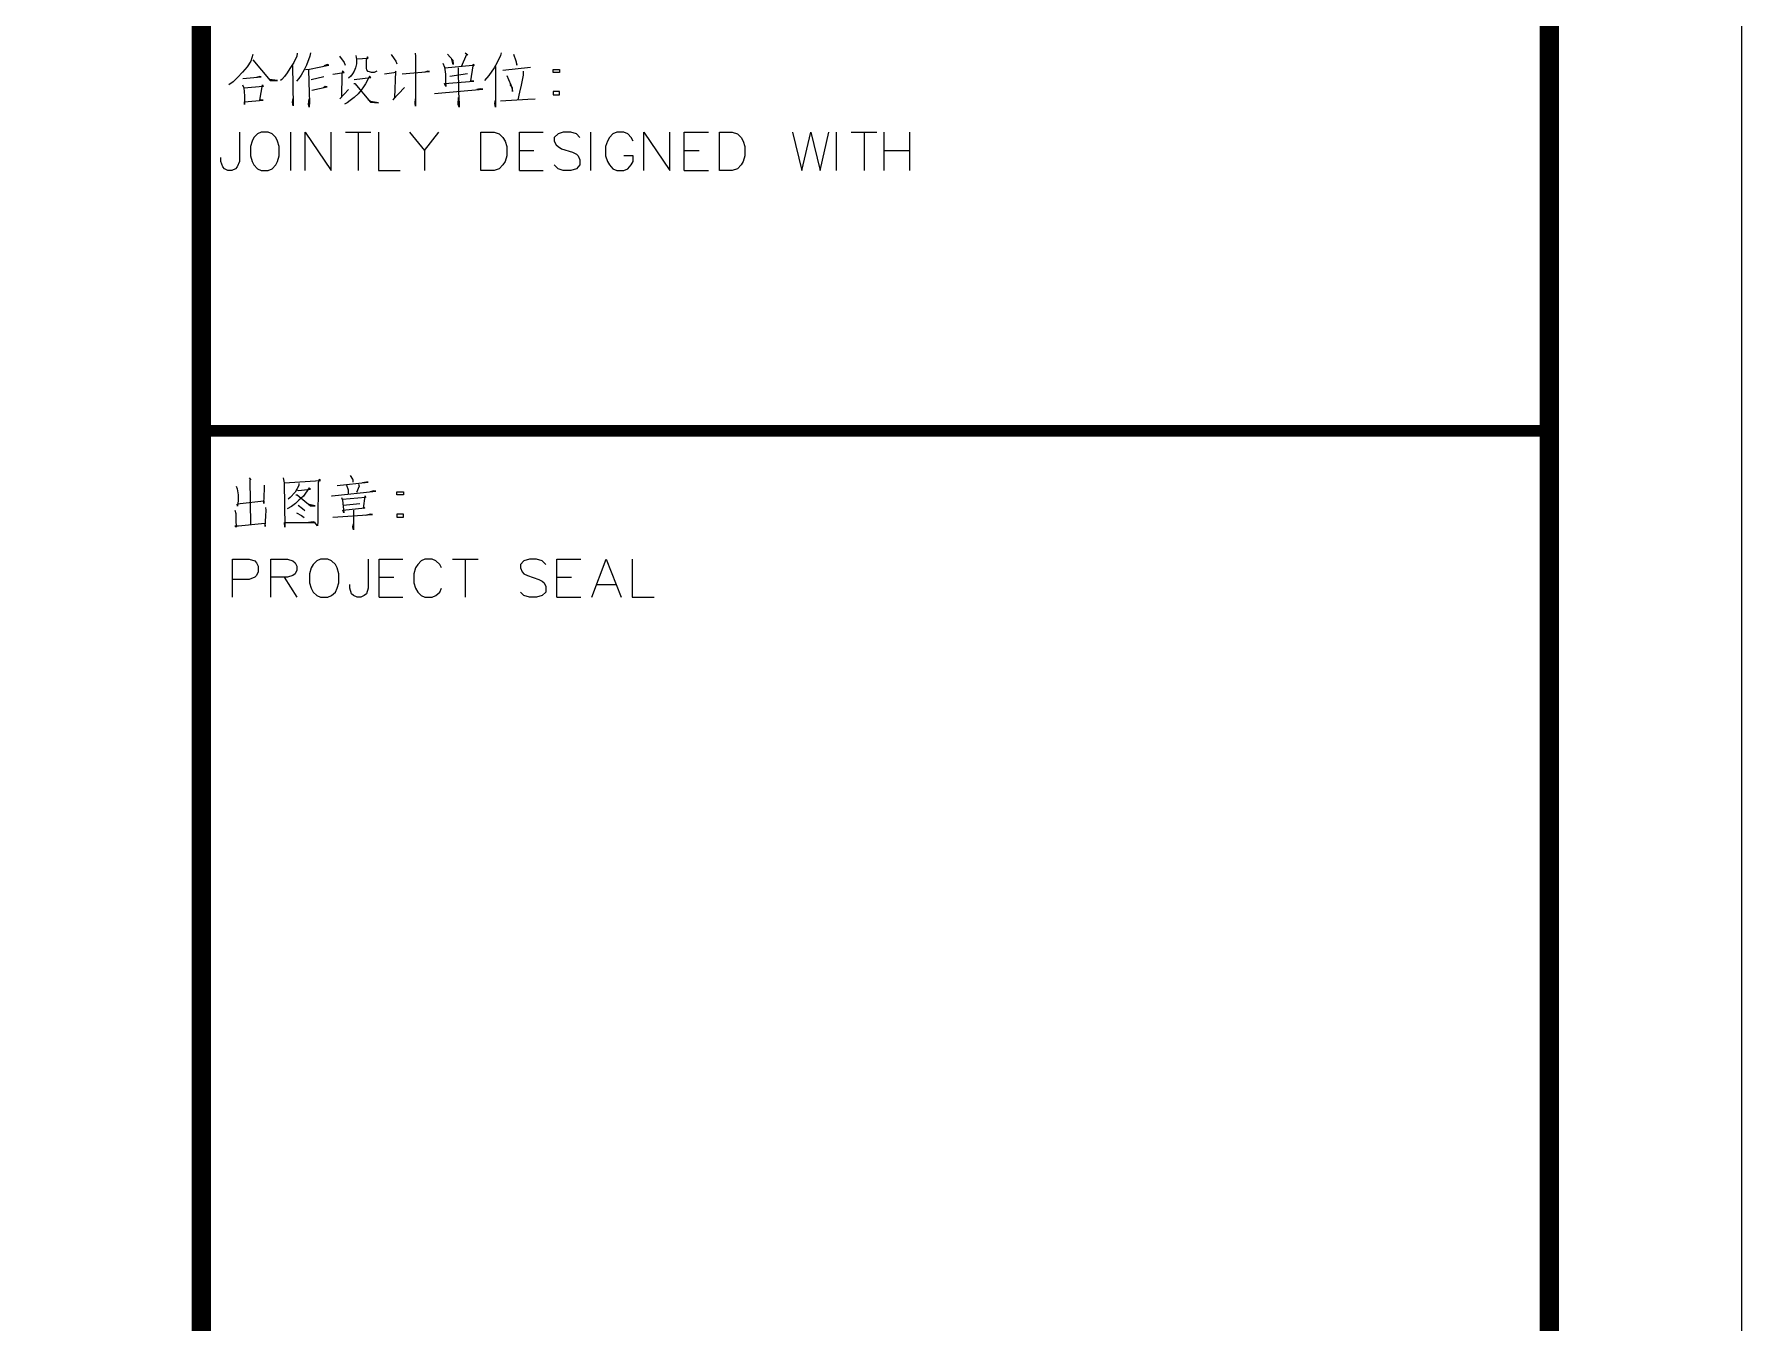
# Model space of a CAD drawing. Extents: x 1417642 to 3570900, y 124798 to 1191112.
# Drawn here: x 1605041 to 1618342, y 613964 to 624007 of the extents above; entities that cross this region are included whole.
import ezdxf

# ---------------------------------------------------------------- set-up
doc = ezdxf.new("R2010")
doc.units = 0
doc.header["$LTSCALE"] = 1000
doc.header["$MEASUREMENT"] = 0
doc.layers.add('PUB_TITLE', color=4, linetype='CONTINUOUS')
doc.layers.add('图戳', color=211, linetype='CONTINUOUS')

msp = doc.modelspace()

# ---------------------------------------------------------------- linework, layer by layer
at = {"layer": 'PUB_TITLE'}
msp.add_lwpolyline([(1417642.3, 507748.4), (1618342.3, 507748.4), (1618342.3, 633898.4), (1417642.3, 633898.4)], close=True, dxfattribs=at)
at = {"layer": 'PUB_TITLE', "const_width": 150}
msp.add_lwpolyline([(1421392.3, 509248.4), (1616842.3, 509248.4), (1616842.3, 632398.4), (1421392.3, 632398.4)], close=True, dxfattribs=at)
at = {"layer": '图戳'}
msp.add_line((1616842.3, 509248.4), (1616842.3, 632398.4), dxfattribs=at)
for points, const_width in [([(1606342.3, 632398.4), (1606342.3, 509248.4)], 150), ([(1606342.3, 620915.9), (1616842.3, 620915.9)], 90)]:
    msp.add_lwpolyline(points, dxfattribs=dict(at, const_width=const_width))
for points in [[(1606745.3, 623847.5), (1606728.3, 623796.2), (1606700.9, 623751.9), (1606663.4, 623710.9), (1606625.8, 623669.9), (1606591.7, 623635.8), (1606557.5, 623611.9)], [(1607090.2, 623857.7), (1607086.8, 623833.8), (1607062.9, 623786), (1607032.1, 623738.2), (1607011.6, 623704.1), (1606991.2, 623676.7), (1606970.7, 623652.8), (1606960.4, 623646)], [(1607192.6, 623861.1), (1607189.2, 623833.8), (1607161.9, 623765.5), (1607144.8, 623728), (1607120.9, 623687), (1607103.8, 623659.7), (1607083.4, 623639.2)], [(1607547.7, 623840.6), (1607551.1, 623809.9), (1607551.1, 623775.8), (1607544.3, 623745), (1607534, 623717.7), (1607520.4, 623697.2), (1607506.7, 623680.2), (1607489.7, 623663.1)], [(1607820.9, 623847.5), (1607844.8, 623813.3), (1607858.4, 623796.2), (1607865.2, 623775.8)], [(1608008.6, 623857.7), (1608012.1, 623833.8), (1608012.1, 623444.6), (1608008.6, 623468.5), (1608012.1, 623502.6)], [(1608261.3, 623850.9), (1608302.3, 623803.1), (1608305.7, 623768.9), (1608295.5, 623809.9)], [(1608397.9, 623861.1), (1608418.4, 623844), (1608408.1, 623847.5), (1608367.2, 623751.9)], [(1608677.9, 623861.1), (1608674.4, 623840.6), (1608643.7, 623779.2), (1608623.2, 623745), (1608582.3, 623683.6), (1608548.1, 623646)], [(1608773.5, 623850.9), (1608793.9, 623799.7), (1608800.8, 623765.5), (1608797.4, 623792.8)], [(1606745.3, 623806.5), (1606878.5, 623646), (1606936.5, 623646), (1606875.1, 623652.8), (1606851.2, 623680.2)], [(1607052.6, 623762.1), (1607059.4, 623448), (1607052.6, 623475.3), (1607059.4, 623506)], [(1607155.1, 623731.4), (1607185.8, 623734.8), (1607336, 623765.5), (1607325.8, 623768.9), (1607298.5, 623758.7)], [(1607179, 623728), (1607182.4, 623547), (1607185.8, 623478.7), (1607182.4, 623437.7), (1607179, 623458.2), (1607182.4, 623502.6)], [(1607366.7, 623693.8), (1607455.5, 623707.5), (1607441.9, 623721.1), (1607438.4, 623693.8), (1607435, 623516.3), (1607421.4, 623502.6), (1607489.7, 623574.3)], [(1607418, 623833.8), (1607455.5, 623786), (1607462.3, 623765.5)], [(1607554.5, 623813.3), (1607643.3, 623820.1), (1607636.5, 623830.4), (1607626.2, 623803.1), (1607626.2, 623779.2), (1607626.2, 623758.7), (1607626.2, 623738.2), (1607629.6, 623728), (1607636.5, 623717.7), (1607650.1, 623714.3), (1607667.2, 623710.9), (1607691.1, 623710.9), (1607701.4, 623714.3), (1607711.6, 623721.1)], [(1607769.6, 623697.2), (1607861.8, 623710.9), (1607855, 623717.7), (1607848.2, 623509.4), (1607834.5, 623495.8), (1607926.7, 623591.4)], [(1607906.2, 623697.2), (1608121.3, 623714.3), (1608107.7, 623717.7), (1608083.8, 623710.9)], [(1608223.7, 623779.2), (1608237.4, 623748.4), (1608244.2, 623693.8), (1608244.2, 623635.8), (1608247.7, 623598.2), (1608237.4, 623622.1), (1608466.2, 623639.2), (1608442.3, 623642.6), (1608459.3, 623758.7), (1608469.6, 623765.5), (1608459.3, 623768.9), (1608455.9, 623762.1), (1608240.8, 623741.6)], [(1608343.3, 623745), (1608346.7, 623557.2), (1608350.1, 623461.6), (1608350.1, 623437.7), (1608343.3, 623458.2), (1608346.7, 623512.9)], [(1608633.5, 623755.3), (1608633.5, 623437.7), (1608630.1, 623465.1), (1608633.5, 623492.4)], [(1608691.5, 623724.5), (1608906.6, 623748.4)], [(1608848.6, 623717.7), (1608848.6, 623687), (1608834.9, 623608.5), (1608821.3, 623553.8), (1608807.6, 623495.8)], [(1609132, 623731.4), (1609132, 623707.5), (1609084.2, 623707.5), (1609084.2, 623731.4), (1609132, 623731.4), (1609132, 623731.4)], [(1606663.4, 623611.9), (1606673.6, 623588), (1606680.5, 623526.5), (1606680.5, 623458.2), (1606680.5, 623478.7), (1606823.9, 623492.4), (1606800, 623492.4), (1606820.4, 623611.9), (1606823.9, 623598.2), (1606673.6, 623584.6)], [(1606666.8, 623659.7), (1606810.2, 623673.3), (1606800, 623676.7), (1606772.6, 623669.9)], [(1607199.4, 623652.8), (1607298.5, 623676.7)], [(1607202.9, 623570.9), (1607322.4, 623594.8), (1607308.7, 623598.2), (1607295, 623588)], [(1607534, 623652.8), (1607663.8, 623669.9), (1607653.5, 623680.2), (1607639.9, 623652.8), (1607622.8, 623618.7), (1607605.7, 623594.8), (1607588.7, 623570.9), (1607564.8, 623540.2), (1607534, 623512.9), (1607503.3, 623489), (1607479.4, 623471.9), (1607458.9, 623461.6)], [(1607530.6, 623622.1), (1607537.5, 623622.1), (1607660.4, 623475.3), (1607721.8, 623471.9), (1607660.4, 623482.1), (1607643.3, 623495.8)], [(1608158.9, 623543.6), (1608534.5, 623577.7), (1608514, 623581.1), (1608490.1, 623574.3)], [(1608278.4, 623680.2), (1608415, 623700.6)], [(1608722.2, 623683.6), (1608735.9, 623652.8), (1608753, 623611.9), (1608763.2, 623581.1), (1608766.6, 623560.7), (1608766.6, 623588), (1608749.6, 623615.3)], [(1608674.4, 623485.5), (1608886.1, 623499.2), (1608944.2, 623502.6)], [(1609084.2, 623560.7), (1609084.2, 623533.3), (1609132, 623533.3), (1609132, 623560.7), (1609084.2, 623560.7), (1609084.2, 623560.7)], [(1606639.5, 623243.1), (1606639.5, 623014.4), (1606622.4, 622973.4), (1606608.8, 622956.3), (1606581.4, 622942.7), (1606550.7, 622942.7), (1606523.4, 622956.3), (1606509.7, 622973.4), (1606496.1, 623014.4), (1606496.1, 623045.1)], [(1606810.2, 623243.1), (1606779.5, 623229.5), (1606752.2, 623202.1), (1606738.5, 623171.4), (1606724.8, 623130.4), (1606724.8, 623058.7), (1606738.5, 623014.4), (1606752.2, 622987), (1606779.5, 622956.3), (1606810.2, 622942.7), (1606864.8, 622942.7), (1606895.6, 622956.3), (1606922.9, 622987), (1606936.5, 623014.4), (1606950.2, 623058.7), (1606950.2, 623130.4), (1606936.5, 623171.4), (1606922.9, 623202.1), (1606895.6, 623229.5), (1606864.8, 623243.1), (1606810.2, 623243.1), (1606810.2, 623243.1)], [(1607039, 622942.7), (1607039, 623243.1)], [(1607151.6, 622942.7), (1607151.6, 623243.1), (1607353.1, 622942.7), (1607353.1, 623243.1)], [(1607465.8, 623243.1), (1607663.8, 623243.1)], [(1607564.8, 623243.1), (1607564.8, 622942.7)], [(1607721.8, 623243.1), (1607721.8, 622942.7), (1607892.6, 622942.7)], [(1607964.3, 623243.1), (1608080.3, 623099.7), (1608193, 623243.1)], [(1608520.8, 622942.7), (1608520.8, 623243.1), (1608623.2, 623243.1), (1608664.2, 623229.5), (1608691.5, 623202.1), (1608708.6, 623171.4), (1608722.2, 623130.4), (1608722.2, 623058.7), (1608708.6, 623014.4), (1608691.5, 622987), (1608664.2, 622956.3), (1608623.2, 622942.7), (1608520.8, 622942.7), (1608520.8, 622942.7)], [(1608821.3, 622942.7), (1608821.3, 623243.1), (1609005.6, 623243.1)], [(1609292.4, 623202.1), (1609265.1, 623229.5), (1609220.7, 623243.1), (1609162.7, 623243.1), (1609121.7, 623229.5), (1609091, 623202.1), (1609091, 623171.4), (1609108.1, 623144.1), (1609121.7, 623130.4), (1609149, 623113.4), (1609234.4, 623086.1), (1609265.1, 623072.4), (1609278.8, 623058.7), (1609292.4, 623028), (1609292.4, 622987), (1609265.1, 622956.3), (1609220.7, 622942.7), (1609162.7, 622942.7), (1609121.7, 622956.3), (1609091, 622987)], [(1609377.8, 622942.7), (1609377.8, 623243.1)], [(1609705.6, 623171.4), (1609691.9, 623202.1), (1609664.6, 623229.5), (1609633.9, 623243.1), (1609579.3, 623243.1), (1609548.5, 623229.5), (1609521.2, 623202.1), (1609507.6, 623171.4), (1609490.5, 623130.4), (1609490.5, 623058.7), (1609507.6, 623014.4), (1609521.2, 622987), (1609548.5, 622956.3), (1609579.3, 622942.7), (1609633.9, 622942.7), (1609664.6, 622956.3), (1609691.9, 622987), (1609705.6, 623014.4), (1609705.6, 623058.7), (1609633.9, 623058.7)], [(1609790.9, 622942.7), (1609790.9, 623243.1), (1609992.4, 622942.7), (1609992.4, 623243.1)], [(1610105.1, 622942.7), (1610105.1, 623243.1), (1610292.9, 623243.1)], [(1610378.2, 622942.7), (1610378.2, 623243.1), (1610477.2, 623243.1), (1610518.2, 623229.5), (1610548.9, 623202.1), (1610562.6, 623171.4), (1610576.3, 623130.4), (1610576.3, 623058.7), (1610562.6, 623014.4), (1610548.9, 622987), (1610518.2, 622956.3), (1610477.2, 622942.7), (1610378.2, 622942.7), (1610378.2, 622942.7)], [(1610948.4, 623243.1), (1611020.1, 622942.7), (1611091.8, 623243.1), (1611163.5, 622942.7), (1611231.8, 623243.1)], [(1611289.9, 622942.7), (1611289.9, 623243.1)], [(1611405.9, 623243.1), (1611604, 623243.1)], [(1611505, 623243.1), (1611505, 622942.7)], [(1611662, 622942.7), (1611662, 623243.1)], [(1611860.1, 623243.1), (1611860.1, 622942.7)], [(1608080.3, 623099.7), (1608080.3, 622942.7)], [(1608821.3, 623099.7), (1608933.9, 623099.7)], [(1610105.1, 623099.7), (1610221.2, 623099.7)], [(1611662, 623099.7), (1611860.1, 623099.7)], [(1608821.3, 622942.7), (1609005.6, 622942.7)], [(1610105.1, 622942.7), (1610292.9, 622942.7)], [(1606714.6, 620549.7), (1606728.3, 620532.6), (1606721.4, 620536), (1606724.8, 620184.3)], [(1606980.9, 620549.7), (1606987.7, 620508.7), (1606994.6, 620163.9), (1606991.2, 620201.4), (1607230.2, 620201.4), (1607213.1, 620204.8), (1607179, 620201.4)], [(1606991.2, 620508.7), (1607271.1, 620529.2), (1607260.9, 620536), (1607254.1, 620508.7), (1607250.7, 620208.2), (1607247.2, 620174.1), (1607226.8, 620201.4)], [(1607400.9, 620488.2), (1607643.3, 620515.5), (1607629.6, 620515.5), (1607598.9, 620508.7)], [(1607503.3, 620566.7), (1607520.4, 620539.4), (1607523.8, 620536), (1607523.8, 620515.5)], [(1606615.6, 620484.8), (1606622.4, 620464.3), (1606629.2, 620416.5), (1606629.2, 620372.1), (1606625.8, 620327.7), (1606622.4, 620344.8), (1606646.3, 620348.2), (1606830.7, 620368.7), (1606830.7, 620348.2), (1606834.1, 620464.3), (1606834.1, 620491.6)], [(1607086.8, 620454.1), (1607100.4, 620450.7), (1607192.6, 620460.9), (1607182.4, 620471.1), (1607138, 620406.3), (1607103.8, 620375.5), (1607076.5, 620348.2), (1607045.8, 620324.3), (1607011.6, 620307.3)], [(1607103.8, 620505.3), (1607103.8, 620488.2), (1607073.1, 620437), (1607035.5, 620396), (1607018.5, 620382.4)], [(1607079.9, 620416.5), (1607090.2, 620416.5), (1607192.6, 620331.2), (1607230.2, 620331.2), (1607192.6, 620338), (1607175.5, 620344.8)], [(1607356.5, 620409.7), (1607363.3, 620409.7), (1607701.4, 620443.8), (1607687.7, 620447.2), (1607657, 620440.4)], [(1607435, 620396), (1607441.9, 620375.5), (1607452.1, 620276.5), (1607445.3, 620297), (1607616, 620314.1), (1607605.7, 620310.7), (1607619.4, 620409.7), (1607622.8, 620396), (1607441.9, 620379)], [(1607472.6, 620491.6), (1607486.2, 620454.1), (1607486.2, 620426.8)], [(1607568.2, 620498.5), (1607571.6, 620484.8), (1607551.1, 620433.6)], [(1607916.5, 620440.4), (1607916.5, 620416.5), (1607865.2, 620416.5), (1607865.2, 620440.4), (1607916.5, 620440.4), (1607916.5, 620440.4)], [(1606605.3, 620297), (1606612.2, 620269.7), (1606612.2, 620218.5), (1606615.6, 620163.9), (1606605.3, 620174.1), (1606632.7, 620174.1), (1606837.5, 620194.6), (1606840.9, 620170.7), (1606844.3, 620249.2), (1606847.8, 620297), (1606844.3, 620317.5)], [(1607083.4, 620276.5), (1607124.3, 620256), (1607144.8, 620239)], [(1607097, 620334.6), (1607131.2, 620310.7), (1607148.2, 620293.6)], [(1607366.7, 620242.4), (1607677.5, 620262.9), (1607660.4, 620266.3), (1607619.4, 620256)], [(1607448.7, 620334.6), (1607578.4, 620348.2)], [(1607527.2, 620297), (1607527.2, 620143.4), (1607523.8, 620167.3), (1607527.2, 620191.2)], [(1607865.2, 620266.3), (1607865.2, 620242.4), (1607916.5, 620242.4), (1607916.5, 620266.3), (1607865.2, 620266.3), (1607865.2, 620266.3)], [(1606584.9, 619617.6), (1606584.9, 619914.6), (1606714.6, 619914.6), (1606759, 619900.9), (1606772.6, 619887.3), (1606786.3, 619860), (1606786.3, 619815.6), (1606772.6, 619788.3), (1606759, 619774.6), (1606714.6, 619757.5), (1606584.9, 619757.5)], [(1606885.3, 619617.6), (1606885.3, 619914.6), (1607015.1, 619914.6), (1607056, 619900.9), (1607073.1, 619887.3), (1607086.8, 619860), (1607086.8, 619829.2), (1607073.1, 619801.9), (1607056, 619788.3), (1607015.1, 619774.6), (1606885.3, 619774.6)], [(1607271.1, 619914.6), (1607243.8, 619900.9), (1607213.1, 619873.6), (1607199.4, 619846.3), (1607185.8, 619801.9), (1607185.8, 619730.2), (1607199.4, 619689.3), (1607213.1, 619658.5), (1607243.8, 619631.2), (1607271.1, 619617.6), (1607329.2, 619617.6), (1607356.5, 619631.2), (1607387.2, 619658.5), (1607400.9, 619689.3), (1607414.5, 619730.2), (1607414.5, 619801.9), (1607400.9, 619846.3), (1607387.2, 619873.6), (1607356.5, 619900.9), (1607329.2, 619914.6), (1607271.1, 619914.6), (1607271.1, 619914.6)], [(1607643.3, 619914.6), (1607643.3, 619689.3), (1607629.6, 619644.9), (1607612.6, 619631.2), (1607585.3, 619617.6), (1607557.9, 619617.6), (1607527.2, 619631.2), (1607513.6, 619644.9), (1607499.9, 619689.3), (1607499.9, 619716.6)], [(1607728.7, 619617.6), (1607728.7, 619914.6), (1607913, 619914.6)], [(1608213.5, 619846.3), (1608199.8, 619873.6), (1608169.1, 619900.9), (1608141.8, 619914.6), (1608083.8, 619914.6), (1608056.4, 619900.9), (1608029.1, 619873.6), (1608012.1, 619846.3), (1607998.4, 619801.9), (1607998.4, 619730.2), (1608012.1, 619689.3), (1608029.1, 619658.5), (1608056.4, 619631.2), (1608083.8, 619617.6), (1608141.8, 619617.6), (1608169.1, 619631.2), (1608199.8, 619658.5), (1608213.5, 619689.3)], [(1608298.9, 619914.6), (1608500.3, 619914.6)], [(1608397.9, 619914.6), (1608397.9, 619617.6)], [(1609026.1, 619873.6), (1608998.8, 619900.9), (1608954.4, 619914.6), (1608899.8, 619914.6), (1608855.4, 619900.9), (1608828.1, 619873.6), (1608828.1, 619846.3), (1608841.8, 619815.6), (1608855.4, 619801.9), (1608882.7, 619788.3), (1608971.5, 619757.5), (1608998.8, 619743.9), (1609012.5, 619730.2), (1609026.1, 619702.9), (1609026.1, 619658.5), (1608998.8, 619631.2), (1608954.4, 619617.6), (1608899.8, 619617.6), (1608855.4, 619631.2), (1608828.1, 619658.5)], [(1609111.5, 619617.6), (1609111.5, 619914.6), (1609299.3, 619914.6)], [(1609384.6, 619617.6), (1609497.3, 619914.6), (1609613.4, 619617.6)], [(1609698.8, 619914.6), (1609698.8, 619617.6), (1609869.5, 619617.6)], [(1606987.7, 619774.6), (1607086.8, 619617.6)], [(1607728.7, 619774.6), (1607841.3, 619774.6)], [(1609111.5, 619774.6), (1609227.6, 619774.6)], [(1609425.6, 619716.6), (1609569, 619716.6)], [(1607728.7, 619617.6), (1607913, 619617.6)], [(1609111.5, 619617.6), (1609299.3, 619617.6)]]:
    msp.add_lwpolyline(points, dxfattribs=at)

doc.saveas('drawing.dxf')
